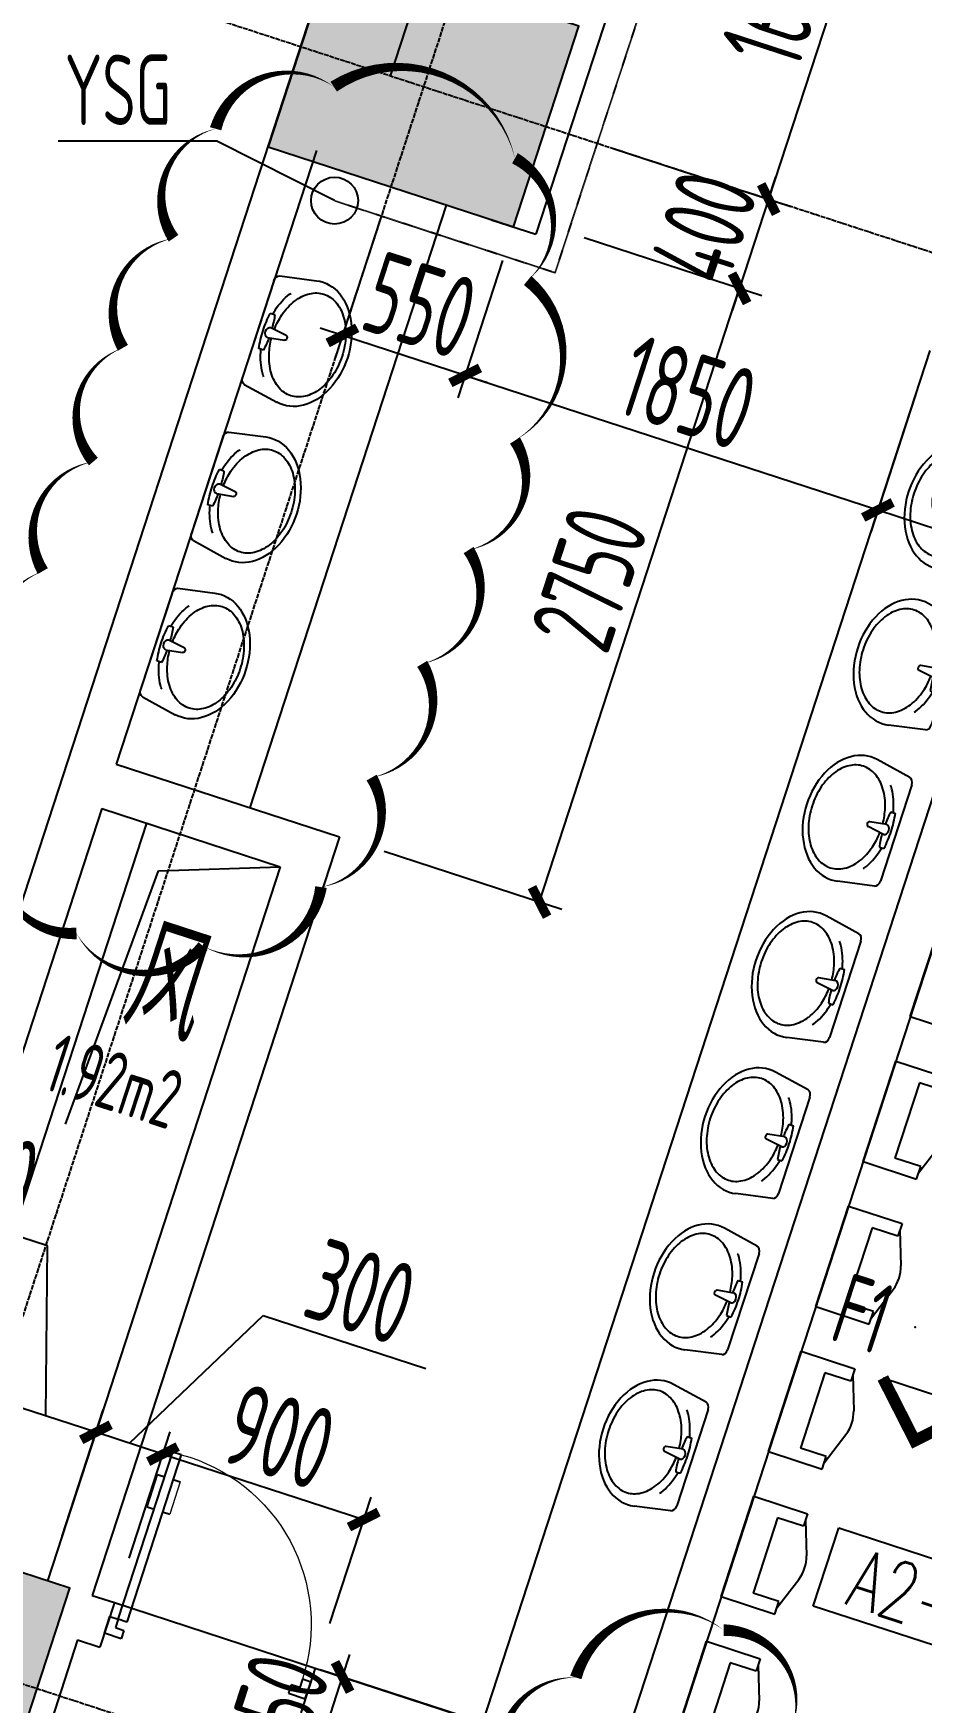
# Model space of a CAD drawing. Header units: millimetres. Extents: x 11639278 to 23698211, y -13072636 to -5537337.
# Drawn here: x 11838243 to 11842028, y -6343850 to -6336737 of the extents above; entities that cross this region are included whole.
import ezdxf
from ezdxf.enums import TextEntityAlignment as Align

# ---------------------------------------------------------------- set-up
doc = ezdxf.new("R2010")
doc.units = ezdxf.units.MM
doc.header["$LTSCALE"] = 10
for name, pattern in [('A2-RG-AXIS$0$CENTER', [2, 1.25, -0.25, 0.25, -0.25]), ('A2-RG-AXIS$0$DOTE', [2.42, 2, -0.2, 0.02, -0.2]), ('A2-RI-F1$0$DASHED', [0.75, 0.5, -0.25]), ('A2-RI-F1$0$HIDDEN', [0.375, 0.25, -0.125])]:
    doc.linetypes.add(name, pattern=pattern)
for name, color, linetype in [('A2-RB-F1$0$A-DIMS-100', 1, 'Continuous'), ('A2-RD-F1（少）$0$A-1-1-X-toilel$0$A-FIXT', 55, 'Continuous'), ('A2-RG-AXIS$0$A-GRID', 1, 'A2-RG-AXIS$0$CENTER'), ('A2-RI-F1$0$$1$A-SYMB-NUMB-T', 4, 'Continuous'), ('A2-RI-F1$0$$3$A-SYMB', 4, 'Continuous'), ('A2-RI-F1$0$A-DOOR', 32, 'Continuous'), ('A2-RI-F1$0$A-HOLE', 2, 'Continuous'), ('A2-RI-F1$0$A-ROOF-DRAN', 175, 'Continuous'), ('A2-RI-F1$0$A-STRS', 50, 'Continuous'), ('A2-RI-F1$0$A-SYMB', 4, 'Continuous'), ('A2-RI-F1$0$A-SYMB-AREA', 4, 'Continuous'), ('A2-RI-F1$0$A-SYMB-NAME', 4, 'Continuous'), ('A2-RI-F1$0$A-SYMB-VOID', 35, 'Continuous'), ('A2-RI-F1$0$A-WALL', 7, 'Continuous'), ('A2-RS-F1$0$A-HATH-GRAY', 8, 'Continuous'), ('A2-RS-F1$0$A-WALL-CONC', 6, 'Continuous')]:
    doc.layers.add(name, color=color, linetype=linetype)
doc.styles.add('A2-RB-F1$0$XD2008', font='hzs.shx', dxfattribs={"width": 0.7, "bigfont": 'hztxt.shx'})
doc.styles.add('A2-RI-F1$0$$1$ECADI-TXT', font='simplex.shx', dxfattribs={"bigfont": 'hztxt.shx'})
doc.styles.add('A2-RI-F1$0$ECADI', font='hzs.shx', dxfattribs={"width": 0.7, "bigfont": 'hztxt.shx'})
doc.styles.add('A2-RI-F1$0$XD2008', font='hzs.shx', dxfattribs={"width": 0.7, "bigfont": 'hztxt.shx'})
doc.dimstyles.new('A2-RB-F1$0$XD100$0', dxfattribs={"dimscale": 100, "dimtxt": 3.5, "dimasz": 1, "dimexe": 1, "dimexo": 2, "dimgap": 0.5, "dimtad": 1, "dimdec": 0, "dimdsep": 46, "dimtxsty": 'A2-RB-F1$0$XD2008', "dimblk1": 'A2-RB-F1$0$_ArchTick', "dimblk2": 'A2-RB-F1$0$_ArchTick', "dimsah": 1, "dimcen": 2.5, "dimclrt": 4, "dimaunit": 1, "dimadec": 0, "dimazin": 0, "dimtfac": 1, "dimtdec": 0, "dimtix": 1, "dimtmove": 1, "dimatfit": 3, "dimfxl": 0, "dimtolj": 1, "dimtzin": 0, "dimarcsym": 0})

# ---------------------------------------------------------------- blocks, each defined once
blk = doc.blocks.new('A2-RS-F1')
at = {"layer": 'A2-RS-F1$0$A-HATH-GRAY', "ltscale": 3}
h = blk.add_hatch(color=256, dxfattribs=at)
h.paths.add_polyline_path([(11844906.6, -6323395.9), (11843860.7, -6323055), (11843581.8, -6323910.6), (11844627.7, -6324251.5)], flags=17)
h.paths.add_polyline_path([(11860882.6, -6343275.4), (11862023.5, -6343647.3), (11861713.6, -6344598), (11860572.7, -6344226.1)])
h.paths.add_polyline_path([(11865221.2, -6329964.4), (11866362.1, -6330336.3), (11866052.2, -6331287.1), (11864911.3, -6330915.2)])
h.paths.add_polyline_path([(11863051.9, -6336620), (11864192.8, -6336991.9), (11863882.9, -6337942.6), (11862742, -6337570.7)])
edge = h.paths.add_edge_path()
edge.add_arc((11859128.8, -6350592.2), 550, 0, 360)
edge = h.paths.add_edge_path()
edge.add_arc((11856959.4, -6357247.7), 450, 0, 360)
edge = h.paths.add_edge_path()
edge.add_arc((11853166.7, -6357589.2), 450, 0, 360)
edge = h.paths.add_edge_path()
edge.add_arc((11867805.9, -6323970.6), 450, 0, 360)
h.paths.add_polyline_path([(11846030, -6316399.5), (11847075.8, -6316740.4), (11846796.9, -6317596.1), (11845751.1, -6317255.2)])
h.paths.add_polyline_path([(11843860.7, -6323054.9), (11844906.6, -6323395.8), (11844627.7, -6324251.5), (11843581.8, -6323910.6)])
h.paths.add_polyline_path([(11855493.2, -6327056.8), (11855968.6, -6327211.7), (11855813.7, -6327687.1), (11855338.3, -6327532.2)])
h.paths.add_polyline_path([(11855338.2, -6327532.2), (11855813.6, -6327687.2), (11855968.6, -6327211.8), (11855493.2, -6327056.8)])
h.paths.add_polyline_path([(11848985.4, -6347023), (11849460.8, -6347177.9), (11849305.8, -6347653.3), (11848830.5, -6347498.4)])
h.paths.add_polyline_path([(11848830.4, -6347498.4), (11849305.8, -6347653.4), (11849460.7, -6347178), (11848985.4, -6347023)])
h.paths.add_polyline_path([(11841691.5, -6329710.3), (11842737.3, -6330051.2), (11842458.4, -6330906.9), (11841412.5, -6330566)])
edge = h.paths.add_edge_path()
edge.add_arc((11835567, -6350274.8), 550, 0, 360)
h.paths.add_polyline_path([(11837074, -6343876.8), (11838119.8, -6344217.7), (11838398.7, -6343362), (11837352.9, -6343021.1)])
h.paths.add_polyline_path([(11839243.3, -6337221.4), (11840289.1, -6337562.3), (11840568, -6336706.6), (11839522.2, -6336365.7)])
h.paths.add_polyline_path([(11843581.8, -6323910.7), (11844627.7, -6324251.6), (11844906.6, -6323395.9), (11843860.7, -6323055)])
edge = h.paths.add_edge_path()
edge.add_arc((11839855.8, -6353250.4), 450, 0, 360)
edge = h.paths.add_edge_path()
edge.add_arc((11857822.8, -6320716.7), 450, 0, 360)
edge = h.paths.add_edge_path()
edge.add_arc((11856666.2, -6324264.9), 500, 0, 360)
h.paths.add_polyline_path([(11855338.3, -6327532.3), (11855813.7, -6327687.2), (11855968.6, -6327211.8), (11855493.2, -6327056.9)])
h.paths.add_polyline_path([(11848830.3, -6347498.4), (11849305.7, -6347653.3), (11849460.6, -6347177.9), (11848985.2, -6347023)])
edge = h.paths.add_edge_path()
edge.add_arc((11848133.1, -6350444.1), 500, 0, 360)
edge = h.paths.add_edge_path()
edge.add_arc((11846511.2, -6355419.9), 450, 0, 360)
edge = h.paths.add_edge_path()
edge.add_arc((11865992.2, -6360191.7), 450, 0, 360)
edge = h.paths.add_edge_path()
edge.add_arc((11868161.4, -6353536.3), 450, 0, 360)
edge = h.paths.add_edge_path()
edge.add_arc((11870330.7, -6346880.9), 450, 0, 360)
edge = h.paths.add_edge_path()
edge.add_arc((11872500, -6340225.5), 450, 0, 360)
edge = h.paths.add_edge_path()
edge.add_arc((11874669.3, -6333570.1), 450, 0, 360)
edge = h.paths.add_edge_path()
edge.add_arc((11876838.5, -6326914.7), 450, 0, 360)
at = {"layer": 'A2-RS-F1$0$A-WALL-CONC'}
for points in [[(11839243.3, -6337221.4), (11840289.1, -6337562.3), (11840568, -6336706.6), (11839522.2, -6336365.7)], [(11837074, -6343876.8), (11838119.8, -6344217.7), (11838398.7, -6343362), (11837352.9, -6343021.1)]]:
    blk.add_lwpolyline(points, close=True, dxfattribs=at)
blk = doc.blocks.new('A2-RI-F1$0$ECADI-TAG-HGHT（国标）')
at = {"color": 1}
blk.add_line((-2.121, 2.121), (11.768, 2.121), dxfattribs=at)
at = {"color": 1, "const_width": 0.5}
blk.add_lwpolyline([(-2.121, 2.121), (0, 0), (2.121, 2.121)], dxfattribs=at)
at = {"color": 1}
blk.add_point((-1.481, 4.6), dxfattribs=at)
at = {"style": 'A2-RI-F1$0$XD2008', "width": 0.7}
blk.add_attdef('FL', text='', height=3, dxfattribs=at).set_placement((-2.689, 2.967), align=Align.RIGHT)
for tag, p in [('F.F.L.', (2.284, 2.967)), ('T.O.S.', (2.284, -1.104))]:
    blk.add_attdef(tag, p, '', height=3, dxfattribs=at)
blk = doc.blocks.new('A2-RI-F1$0$5erhfh')
at = {"layer": 'A2-RI-F1$0$A-SYMB-AREA', "style": 'A2-RI-F1$0$ECADI', "width": 0.7}
blk.add_attdef('340M2', text='', height=2.5, dxfattribs=at).set_placement((0, 1.25), align=Align.MIDDLE_LEFT)
at = {"layer": 'A2-RI-F1$0$A-SYMB-NAME', "style": 'A2-RI-F1$0$ECADI', "width": 0.7}
blk.add_attdef('CHINESENAME', (-12.292, 3.087), '', height=4.5, dxfattribs=at)
blk = doc.blocks.new('A2-RI-F1$0$door-1000')
for p, q in [((0.6493, 0.6471), (0.7083, 0.7059)), ((0.6787, 0.6175), (0.6493, 0.6471)), ((0.7082, 0.647), (0.6787, 0.6175)), ((0.7376, 0.6174), (0.7082, 0.647)), ((0.7083, 0.7059), (0.7083, 0.7059)), ((0.7083, 0.7059), (0.7672, 0.6469)), ((0.7672, 0.6469), (0.7376, 0.6174)), ((0.059, 0.0588), (0, 0)), ((0, 0), (0.0588, -0.059)), ((0, 0), (0, 0)), ((0.0589, -0.0001), (0.0884, 0.0293)), ((0.0884, 0.0293), (0.059, 0.0588)), ((0.0588, -0.059), (0.0883, -0.0296)), ((0.0883, -0.0296), (0.0589, -0.0001)), ((0.1179, -0.0002), (0.0883, -0.0296)), ((0.0883, -0.0296), (0.6766, -0.6199)), ((0.7061, -0.5905), (0.1179, -0.0002)), ((0.5051, -0.3888), (0.5301, -0.3639)), ((0.4506, -0.4431), (0.4756, -0.4182)), ((0.5638, -0.5566), (0.5888, -0.5318)), ((0.6183, -0.5024), (0.6432, -0.4775)), ((0.6766, -0.6199), (0.7061, -0.5905))]:
    blk.add_line(p, q)
at = {"lineweight": 13}
for p, q in [((0.6432, -0.4775), (0.5301, -0.3639)), ((0.5638, -0.5566), (0.4506, -0.4431))]:
    blk.add_line(p, q, dxfattribs=at)
blk.add_arc((0.1481, 0.0285), 0.8333, 312.03498, 44.97267, dxfattribs=at)
blk = doc.blocks.new('A2-RI-F1$0$645YRTH')
at = {"layer": 'A2-RI-F1$0$$1$A-SYMB-NUMB-T', "color": 1}
for p, q in [((0, -350), (0, 0)), ((0, 0), (1750, 0)), ((1750, 0), (1750, -350)), ((1750, -350), (0, -350))]:
    blk.add_line(p, q, dxfattribs=at)
at = {"layer": 'A2-RI-F1$0$$1$A-SYMB-NUMB-T', "style": 'A2-RI-F1$0$$1$ECADI-TXT', "width": 0.7}
blk.add_attdef('CODE', text='', height=250, dxfattribs=at).set_placement((750, -175), align=Align.MIDDLE_CENTER)
blk = doc.blocks.new('A2-RI-F1$0$45yrthfgh')
at = {"layer": 'A2-RI-F1$0$A-ROOF-DRAN', "linetype": 'A2-RI-F1$0$DASHED', "ltscale": 0.3}
blk.add_lwpolyline([(4424.3, 14250.9), (5364.9, 13944.3), (6098.7, 16195.6), (5642.9, 16344.2)], dxfattribs=at)
at = {"layer": 'A2-RI-F1$0$A-ROOF-DRAN'}
blk.add_lwpolyline([(4424.3, 14250.9), (3923.3, 14504.4), (3247.2, 14504.4)], dxfattribs=at)
blk.add_circle((4424.3, 14250.9), 100, dxfattribs=at)
ref = blk.add_blockref('A2-RI-F1$0$5erhfh', (2595, 14264.5), dxfattribs=dict(at, xscale=-100, yscale=100, zscale=100))
ref.add_attrib('CHINESENAME', 'YSG', (3274.2, 14573.2), dxfattribs={"layer": 'A2-RI-F1$0$A-SYMB-NAME', "height": 300, "style": 'A2-RI-F1$0$ECADI', "width": 0.7})
blk = doc.blocks.new('A2-RI-F1')
at = {"layer": 'A2-RI-F1$0$A-HOLE'}
for p, q in [((11840212.5, -6335539), (11839763.2, -6336917.6)), ((11838724.9, -6340102.8), (11837733.3, -6343145.1))]:
    blk.add_line(p, q, dxfattribs=at)
at = {"layer": 'A2-RI-F1$0$A-STRS'}
blk.add_line((11838588.9, -6343424), (11839444.6, -6343702.9), dxfattribs=at)
at = {"layer": 'A2-RI-F1$0$A-SYMB-VOID', "linetype": 'A2-RI-F1$0$HIDDEN', "ltscale": 500}
blk.add_lwpolyline([(11837733.3, -6343145.1), (11838777.1, -6340305.1), (11839295.3, -6340288.7)], dxfattribs=at)
at = {"layer": 'A2-RI-F1$0$A-WALL'}
for p, q in [((11834765, -6350960), (11841784.3, -6329425.1)), ((11841035, -6335596.7), (11840384.2, -6337593.3)), ((11839449, -6337235.7), (11838596.7, -6339850.7)), ((11840194, -6337531.3), (11840384.2, -6337593.3)), ((11842618.5, -6338321.6), (11840728.1, -6344121.3)), ((11842808.6, -6338383.6), (11840190.1, -6346417.4)), ((11838596.7, -6339850.7), (11839547.4, -6340160.5)), ((11838534.7, -6340040.8), (11837543.1, -6343083.1)), ((11838534.7, -6340040.8), (11839295.3, -6340288.7)), ((11839547.4, -6340160.5), (11838493.8, -6343393)), ((11839295.3, -6340288.7), (11838303.7, -6343331)), ((11838493.8, -6343393), (11838588.9, -6343424)), ((11838588.9, -6343424), (11838526.9, -6343614.2)), ((11838431.8, -6343583.2), (11836495, -6349525.5)), ((11838431.8, -6343583.2), (11838526.9, -6343614.2)), ((11839444.6, -6343702.9), (11839382.6, -6343893.1)), ((11839444.6, -6343702.9), (11840728.1, -6344121.3))]:
    blk.add_line(p, q, dxfattribs=at)
at = {"layer": 'Defpoints'}
for points in [[(11839522.9, -6336964.2, 0, 50, 0.520567), (11839019.9, -6337143.7, 0, 50, 0.520567), (11839019.9, -6337143.7, 0, 50, 0.520567), (11838840.3, -6337610.4, 0, 50, 0.520567), (11838840.3, -6337610.4, 0, 50, 0.520567), (11838624.7, -6338077.2, 0, 50, 0.520567), (11838624.7, -6338077.2, 0, 50, 0.520567), (11838498.9, -6338561.9, 0, 50, 0.520567), (11838498.9, -6338561.9, 0, 50, 0.520567), (11838283.4, -6339028.7, 0, 50, 0.520567), (11838283.4, -6339028.7, 0, 50, 0.520567), (11838139.7, -6339603.1, 0, 50, 0.520567)], [(11838103.7, -6340159.7, 0, 50, 0.520567), (11838427.1, -6340572.6, 0, 50, 0.520567), (11838427.1, -6340572.6, 0, 50, 0.520567), (11838966, -6340626.4, 0, 50, 0.520567), (11838966, -6340626.4, 0, 50, 0.520567), (11839469, -6340375.1, 0, 50, 0.520567), (11839469, -6340375.1, 0, 50, 0.520567), (11839684.6, -6339908.3, 0, 50, 0.520567), (11839684.6, -6339908.3, 0, 50, 0.520567), (11839900.1, -6339423.6, 0, 50, 0.520567), (11839900.1, -6339423.6, 0, 50, 0.520567), (11840097.7, -6338938.9, 0, 50, 0.520567), (11840097.7, -6338938.9, 0, 50, 0.520567), (11840295.3, -6338472.1, 0, 50, 0.520567), (11840295.3, -6338472.1, 0, 50, 0.520567), (11840349.2, -6337790, 0, 50, 0.520567), (11840349.2, -6337790, 0, 50, 0.520567), (11840295.3, -6337269.3, 0, 50, 0.520567), (11840295.3, -6337269.3, 0, 50, 0.520567), (11839522.9, -6336964.2, 0, 0, 0)], [(11841185.1, -6343541.2, 0, 50, 0.520567), (11840554.5, -6343742.9, 0, 50, 0.520567), (11840554.5, -6343742.9, 0, 50, 0.520567), (11840251.7, -6344158.9, 0, 50, 0.520567)], [(11841475.2, -6343957.2, 0, 50, 0.520567), (11841185.1, -6343541.2, 0, 0, 0)]]:
    blk.add_lwpolyline(points, format="xyseb", dxfattribs=at)
blk.add_blockref('A2-RS-F1', (0, 0))
ref = blk.add_blockref('A2-RI-F1$0$5erhfh', (11839354.5, -6341519.3), dxfattribs=dict(xscale=100.0000000002661, yscale=100.0000000002661, zscale=100.0000000002661, rotation=341.9467459264774))
ref.add_attrib('340M2', '1.92m2', (11838275.8, -6341232.2), dxfattribs={"layer": 'A2-RI-F1$0$A-SYMB-AREA', "height": 250, "rotation": 341.94675, "style": 'A2-RI-F1$0$ECADI', "width": 0.7})
ref.add_attrib('CHINESENAME', '风', (11838606.2, -6340950.6), dxfattribs={"layer": 'A2-RI-F1$0$A-SYMB-NAME', "height": 450, "rotation": 341.94675, "style": 'A2-RI-F1$0$ECADI', "width": 0.7})
at = {"layer": 'A2-RI-F1$0$$3$A-SYMB'}
ref = blk.add_blockref('A2-RI-F1$0$645YRTH', (11841674.6, -6343105.8), dxfattribs=dict(at, rotation=341.947042487773))
ref.add_attrib('CODE', 'A2-W-1F-9', dxfattribs={"layer": 'A2-RI-F1$0$$1$A-SYMB-NUMB-T', "height": 250, "rotation": 341.94704, "style": 'A2-RI-F1$0$$1$ECADI-TXT', "width": 0.7}).set_placement((11842440.6, -6343539.5), align=Align.MIDDLE_CENTER)
at = {"layer": 'A2-RI-F1$0$A-DOOR', "xscale": -899.9999999995956, "yscale": 900.0000000018646, "zscale": 900.0000000000008, "rotation": 206.8480475662547}
blk.add_blockref('A2-RI-F1$0$door-1000', (11838546.3, -6343554.7), dxfattribs=at)
at = {"layer": 'A2-RI-F1$0$A-SYMB', "xscale": 99.999999999679, "yscale": 99.999999999679, "zscale": 99.999999999679, "rotation": 341.9467459266484}
blk.add_blockref('A2-RI-F1$0$ECADI-TAG-HGHT（国标）', (11841998.8, -6342734.2), dxfattribs=at).add_auto_attribs({'F.F.L.': '-0.020', 'T.O.S.': '-0.100', 'FL': 'F1'})
at = {"layer": 'A2-RI-F1$0$A-WALL'}
blk.add_blockref('A2-RI-F1$0$45yrthfgh', (11835102.2, -6351700.9), dxfattribs=at)
blk = doc.blocks.new('A2-RG-AXIS')
at = {"layer": 'A2-RG-AXIS$0$A-GRID', "linetype": 'A2-RG-AXIS$0$DOTE'}
for p, q in [((11847953.1, -6312274.5), (11834792.3, -6352651.7)), ((11836628.7, -6335895.9), (11874589.4, -6348268.9)), ((11834459.4, -6342551.3), (11872420.1, -6354924.3))]:
    blk.add_line(p, q, dxfattribs=at)
blk = doc.blocks.new('A2-RB-F1$0$_ArchTick')
at = {"color": 0, "linetype": 'ByBlock', "const_width": 0.4}
blk.add_lwpolyline([(-0.5, -0.5), (0.5, 0.5)], dxfattribs=at)
blk = doc.blocks.new('*D1447')
at = {"layer": 'A2-RB-F1$0$A-DIMS-100', "color": 0, "lineweight": -2, "transparency": 16777216}
for p, q in [((11840242.7, -6337704.8), (11840052, -6338289.7)), ((11840083, -6338194.6), (11841841.9, -6338768)), ((11842001.6, -6338278.1), (11841810.9, -6338863))]:
    blk.add_line(p, q, dxfattribs=at)
at = {"layer": 'Defpoints', "color": 0, "transparency": 16777216}
for p in [(11840304.7, -6337514.6), (11842063.6, -6338087.9), (11841841.9, -6338768)]:
    blk.add_point(p, dxfattribs=at)
at = {"layer": 'A2-RB-F1$0$A-DIMS-100', "color": 0, "lineweight": -2, "transparency": 16777216, "xscale": 100, "yscale": 100, "zscale": 100}
for p, rotation in [((11840083, -6338194.6), 161.946985652561), ((11841841.9, -6338768), 341.946985652561)]:
    blk.add_blockref('A2-RB-F1$0$_ArchTick', p, dxfattribs=dict(at, rotation=rotation))
at = {"layer": 'A2-RB-F1$0$A-DIMS-100', "color": 4, "transparency": 16777216, "insert": (11841032.2, -6338267.4), "char_height": 350, "attachment_point": 5, "rotation": 341.94699, "style": 'A2-RB-F1$0$XD2008'}
blk.add_mtext('\\A1;1850', dxfattribs=at)
blk = doc.blocks.new('*D1448')
at = {"layer": 'A2-RB-F1$0$A-DIMS-100', "color": 0, "lineweight": -2, "transparency": 16777216}
for p, q in [((11842001.6, -6338278.1), (11841810.9, -6338863)), ((11842762.2, -6338526), (11842571.5, -6339110.9)), ((11841841.9, -6338768), (11842602.5, -6339015.9))]:
    blk.add_line(p, q, dxfattribs=at)
at = {"layer": 'Defpoints', "color": 0, "transparency": 16777216}
for p in [(11842063.6, -6338087.9), (11842824.2, -6338335.8), (11842602.5, -6339015.9)]:
    blk.add_point(p, dxfattribs=at)
at = {"layer": 'A2-RB-F1$0$A-DIMS-100', "color": 0, "lineweight": -2, "transparency": 16777216, "xscale": 100, "yscale": 100, "zscale": 100}
for p, rotation in [((11841841.9, -6338768), 161.9470404934167), ((11842602.5, -6339015.9), 341.9470404934167)]:
    blk.add_blockref('A2-RB-F1$0$_ArchTick', p, dxfattribs=dict(at, rotation=rotation))
at = {"layer": 'A2-RB-F1$0$A-DIMS-100', "color": 4, "transparency": 16777216, "insert": (11842292, -6338678), "char_height": 350, "attachment_point": 5, "rotation": 341.94704, "style": 'A2-RB-F1$0$XD2008'}
blk.add_mtext('\\A1;800', dxfattribs=at)
blk = doc.blocks.new('*D1451')
at = {"layer": 'A2-RB-F1$0$A-DIMS-100', "color": 0, "lineweight": -2, "transparency": 16777216}
for p, q in [((11839719.7, -6337534.3), (11839529.1, -6338119.3)), ((11840242.7, -6337704.8), (11840052, -6338289.7)), ((11839560, -6338024.2), (11839465, -6337993.2)), ((11840083, -6338194.6), (11839560, -6338024.2)), ((11840083, -6338194.6), (11840178.1, -6338225.6))]:
    blk.add_line(p, q, dxfattribs=at)
at = {"layer": 'Defpoints', "color": 0, "transparency": 16777216}
for p in [(11839781.7, -6337344.2), (11840304.7, -6337514.6), (11839560, -6338024.2)]:
    blk.add_point(p, dxfattribs=at)
at = {"layer": 'A2-RB-F1$0$A-DIMS-100', "color": 0, "lineweight": -2, "transparency": 16777216, "xscale": 100, "yscale": 100, "zscale": 100}
for p, rotation in [((11839560, -6338024.2), 341.9467429356438), ((11840083, -6338194.6), 161.9467429356438)]:
    blk.add_blockref('A2-RB-F1$0$_ArchTick', p, dxfattribs=dict(at, rotation=rotation))
at = {"layer": 'A2-RB-F1$0$A-DIMS-100', "color": 4, "transparency": 16777216, "insert": (11839891.3, -6337895.5), "char_height": 350, "attachment_point": 5, "rotation": 341.94674, "style": 'A2-RB-F1$0$XD2008'}
blk.add_mtext('\\A1;550', dxfattribs=at)
blk = doc.blocks.new('*D1452')
at = {"layer": 'A2-RB-F1$0$A-DIMS-100', "color": 0, "lineweight": -2, "transparency": 16777216}
for p, q in [((11838650.9, -6343233.9), (11838826.2, -6342696.1)), ((11838795.2, -6342791.2), (11839650.9, -6343070.1)), ((11839506.6, -6343512.8), (11839681.9, -6342975))]:
    blk.add_line(p, q, dxfattribs=at)
at = {"layer": 'Defpoints', "color": 0, "transparency": 16777216}
for p in [(11839650.9, -6343070.1), (11838588.9, -6343424), (11839444.6, -6343702.9)]:
    blk.add_point(p, dxfattribs=at)
at = {"layer": 'A2-RB-F1$0$A-DIMS-100', "color": 0, "lineweight": -2, "transparency": 16777216, "xscale": 100, "yscale": 100, "zscale": 100}
for p, rotation in [((11838795.2, -6342791.2), 161.9470404933557), ((11839650.9, -6343070.1), 341.9470404933556)]:
    blk.add_blockref('A2-RB-F1$0$_ArchTick', p, dxfattribs=dict(at, rotation=rotation))
at = {"layer": 'A2-RB-F1$0$A-DIMS-100', "color": 4, "transparency": 16777216, "insert": (11839292.7, -6342716.7), "char_height": 350, "attachment_point": 5, "rotation": 341.94704, "style": 'A2-RB-F1$0$XD2008'}
blk.add_mtext('\\A1;900', dxfattribs=at)
blk = doc.blocks.new('*D1453')
at = {"layer": 'A2-RB-F1$0$A-DIMS-100', "color": 0, "lineweight": -2, "transparency": 16777216}
for p, q in [((11838652.6, -6342744.7), (11839222, -6342200.4)), ((11839222, -6342200.4), (11839916, -6342426.6)), ((11838365.6, -6343140.9), (11838540.9, -6342603.1)), ((11838795.2, -6342791.2), (11838509.9, -6342698.2)), ((11838650.9, -6343233.9), (11838826.2, -6342696.1))]:
    blk.add_line(p, q, dxfattribs=at)
at = {"layer": 'Defpoints', "color": 0, "transparency": 16777216}
for p in [(11838509.9, -6342698.2), (11838303.7, -6343331), (11838588.9, -6343424)]:
    blk.add_point(p, dxfattribs=at)
at = {"layer": 'A2-RB-F1$0$A-DIMS-100', "color": 0, "lineweight": -2, "transparency": 16777216, "xscale": 100, "yscale": 100, "zscale": 100}
for p, rotation in [((11838509.9, -6342698.2), 161.9470404934789), ((11838795.2, -6342791.2), 341.9470404934789)]:
    blk.add_blockref('A2-RB-F1$0$_ArchTick', p, dxfattribs=dict(at, rotation=rotation))
at = {"layer": 'A2-RB-F1$0$A-DIMS-100', "color": 4, "transparency": 16777216, "insert": (11839638.7, -6342099.6), "char_height": 350, "attachment_point": 5, "rotation": 341.94704, "style": 'A2-RB-F1$0$XD2008'}
blk.add_mtext('\\A1;300', dxfattribs=at)
blk = doc.blocks.new('*D1454')
at = {"layer": 'A2-RB-F1$0$A-DIMS-100', "color": 0, "lineweight": -2, "transparency": 16777216}
for p, q in [((11838303.9, -6341903.7), (11837609.9, -6341677.5)), ((11838296, -6342628.5), (11838303.9, -6341903.7)), ((11837937.8, -6343001.4), (11838113.1, -6342463.6)), ((11838509.9, -6342698.2), (11838082.1, -6342558.7)), ((11838365.6, -6343140.9), (11838540.9, -6342603.1))]:
    blk.add_line(p, q, dxfattribs=at)
at = {"layer": 'Defpoints', "color": 0, "transparency": 16777216}
for p in [(11838082.1, -6342558.7), (11837875.8, -6343191.6), (11838303.7, -6343331)]:
    blk.add_point(p, dxfattribs=at)
at = {"layer": 'A2-RB-F1$0$A-DIMS-100', "color": 0, "lineweight": -2, "transparency": 16777216, "xscale": 100, "yscale": 100, "zscale": 100}
for p, rotation in [((11838082.1, -6342558.7), 161.9467506266805), ((11838509.9, -6342698.2), 341.9467506266806)]:
    blk.add_blockref('A2-RB-F1$0$_ArchTick', p, dxfattribs=dict(at, rotation=rotation))
at = {"layer": 'A2-RB-F1$0$A-DIMS-100', "color": 4, "transparency": 16777216, "insert": (11838026.6, -6341576.7), "char_height": 350, "attachment_point": 5, "rotation": 341.94675, "style": 'A2-RB-F1$0$XD2008'}
blk.add_mtext('\\A1;450', dxfattribs=at)
blk = doc.blocks.new('*D1456')
at = {"layer": 'A2-RB-F1$0$A-DIMS-100', "color": 0, "lineweight": -2, "transparency": 16777216}
for p, q in [((11841225.1, -6335658.7), (11841982.6, -6335905.6)), ((11841887.5, -6335874.6), (11841376.2, -6337443.3)), ((11840713.8, -6337227.4), (11841471.3, -6337474.3))]:
    blk.add_line(p, q, dxfattribs=at)
at = {"layer": 'Defpoints', "color": 0, "transparency": 16777216}
for p in [(11841035, -6335596.7), (11840523.7, -6337165.4), (11841376.2, -6337443.3)]:
    blk.add_point(p, dxfattribs=at)
at = {"layer": 'A2-RB-F1$0$A-DIMS-100', "color": 0, "lineweight": -2, "transparency": 16777216, "xscale": 100, "yscale": 100, "zscale": 100}
for p, rotation in [((11841887.5, -6335874.6), 71.9470404932587), ((11841376.2, -6337443.3), 251.9470404932587)]:
    blk.add_blockref('A2-RB-F1$0$_ArchTick', p, dxfattribs=dict(at, rotation=rotation))
at = {"layer": 'A2-RB-F1$0$A-DIMS-100', "color": 4, "transparency": 16777216, "insert": (11841418, -6336589.2), "char_height": 350, "attachment_point": 5, "rotation": 71.94704, "style": 'A2-RB-F1$0$XD2008'}
blk.add_mtext('\\A1;1650', dxfattribs=at)
blk = doc.blocks.new('*D1457')
at = {"layer": 'A2-RB-F1$0$A-DIMS-100', "color": 0, "lineweight": -2, "transparency": 16777216}
for p, q in [((11840713.8, -6337227.4), (11841471.3, -6337474.3)), ((11841376.2, -6337443.3), (11841407.2, -6337348.2)), ((11841376.2, -6337443.3), (11841252.3, -6337823.5)), ((11840589.9, -6337607.6), (11841347.4, -6337854.5)), ((11841252.3, -6337823.5), (11841221.3, -6337918.6))]:
    blk.add_line(p, q, dxfattribs=at)
at = {"layer": 'Defpoints', "color": 0, "transparency": 16777216}
for p in [(11840523.7, -6337165.4), (11840399.7, -6337545.6), (11841252.3, -6337823.5)]:
    blk.add_point(p, dxfattribs=at)
at = {"layer": 'A2-RB-F1$0$A-DIMS-100', "color": 0, "lineweight": -2, "transparency": 16777216, "xscale": 100, "yscale": 100, "zscale": 100}
for p, rotation in [((11841376.2, -6337443.3), 251.9470404934524), ((11841252.3, -6337823.5), 71.94704049345242)]:
    blk.add_blockref('A2-RB-F1$0$_ArchTick', p, dxfattribs=dict(at, rotation=rotation))
at = {"layer": 'A2-RB-F1$0$A-DIMS-100', "color": 4, "transparency": 16777216, "insert": (11841100.3, -6337563.7), "char_height": 350, "attachment_point": 5, "rotation": 71.94704, "style": 'A2-RB-F1$0$XD2008'}
blk.add_mtext('\\A1;400', dxfattribs=at)
blk = doc.blocks.new('*D1507')
at = {"layer": 'A2-RB-F1$0$A-DIMS-100', "color": 0, "lineweight": -2, "transparency": 16777216}
for p, q in [((11839560.8, -6343740.8), (11839591.8, -6343645.7)), ((11839421.4, -6344168.6), (11839560.8, -6343740.8)), ((11840062.6, -6343904.4), (11839465.8, -6343709.8)), ((11839923.1, -6344332.1), (11839326.3, -6344137.6)), ((11839421.4, -6344168.6), (11839390.4, -6344263.7))]:
    blk.add_line(p, q, dxfattribs=at)
at = {"layer": 'Defpoints', "color": 0, "transparency": 16777216}
for p in [(11839560.8, -6343740.8), (11840252.7, -6343966.3), (11840113.3, -6344394.1)]:
    blk.add_point(p, dxfattribs=at)
at = {"layer": 'A2-RB-F1$0$A-DIMS-100', "color": 0, "lineweight": -2, "transparency": 16777216, "xscale": 100, "yscale": 100, "zscale": 100}
for p, rotation in [((11839560.8, -6343740.8), 251.9470404933688), ((11839421.4, -6344168.6), 71.94704049336885)]:
    blk.add_blockref('A2-RB-F1$0$_ArchTick', p, dxfattribs=dict(at, rotation=rotation))
at = {"layer": 'A2-RB-F1$0$A-DIMS-100', "color": 4, "transparency": 16777216, "insert": (11839277.2, -6343885), "char_height": 350, "attachment_point": 5, "rotation": 71.94704, "style": 'A2-RB-F1$0$XD2008'}
blk.add_mtext('\\A1;450', dxfattribs=at)
blk = doc.blocks.new('*D1092')
at = {"layer": 'A2-RB-F1$0$A-DIMS-100', "color": 0, "lineweight": -2, "transparency": 16777216}
for p, q in [((11840589.9, -6337607.6), (11841347.4, -6337854.5)), ((11840400, -6340438.3), (11841252.3, -6337823.5)), ((11839737.6, -6340222.4), (11840495.1, -6340469.3))]:
    blk.add_line(p, q, dxfattribs=at)
at = {"layer": 'Defpoints', "color": 0, "transparency": 16777216}
for p in [(11840399.7, -6337545.6), (11841252.3, -6337823.5), (11839547.5, -6340160.4)]:
    blk.add_point(p, dxfattribs=at)
at = {"layer": 'A2-RB-F1$0$A-DIMS-100', "color": 0, "lineweight": -2, "transparency": 16777216, "xscale": 100, "yscale": 100, "zscale": 100}
for p, rotation in [((11841252.3, -6337823.5), 71.94703850941839), ((11840400, -6340438.3), 251.9470385094184)]:
    blk.add_blockref('A2-RB-F1$0$_ArchTick', p, dxfattribs=dict(at, rotation=rotation))
at = {"layer": 'A2-RB-F1$0$A-DIMS-100', "color": 4, "transparency": 16777216, "insert": (11840612.3, -6339061.2), "char_height": 350, "attachment_point": 5, "rotation": 71.94704, "style": 'A2-RB-F1$0$XD2008'}
blk.add_mtext('\\A1;2750', dxfattribs=at)
blk = doc.blocks.new('A2-RD-F1（少）$0$A-1-1-X-toilel$0$A-1-10-01~10(B1~wd)$0$A$C39426295')
at = {"layer": 'A2-RD-F1（少）$0$A-1-1-X-toilel$0$A-FIXT'}
for p, q in [((29.2, 382.7, 4500), (0, 227, 4500)), ((488.5, 400, 4500), (56.5, 400, 4500)), ((193.7, 350.8, 4500), (193.7, 371.4, 4500)), ((351.2, 350.8, 4500), (351.2, 371.4, 4500)), ((515.7, 382.7, 4500), (544.9, 227, 4500)), ((250.5, 351.1, 4500), (261.5, 278.8, 4500)), ((294.5, 351.1, 4500), (283.5, 278.8, 4500))]:
    blk.add_line(p, q, dxfattribs=at)
at = {"layer": 'A2-RD-F1（少）$0$A-1-1-X-toilel$0$A-FIXT', "extrusion": (0, 0, -1)}
for centre, major_axis, start_param, end_param in [((56.5, 380, 4500), (27.5, 0), 3.277215, 4.712389), ((267, 182.2, 4500), (257.5, 0), 3.959185, 4.341951), ((272.5, 171.9, 4500), (272.7, 0), 4.341951, 4.419347), ((272.5, 125.2, 4500), (347.6, 0), 4.483782, 4.712389), ((272.5, 351.1, 4500), (22, 0), 3.141593, 6.283185), ((272.5, 125.2, 4500), (347.6, 0), -1.570796, -1.342189), ((272.5, 171.9, 4500), (272.7, 0), -1.277754, -1.200359), ((278, 182.2, 4500), (257.5, 0), -1.200359, -0.817592), ((488.5, 380, 4500), (27.5, 0), 4.712389, 6.147563), ((258.5, 175, 4500), (214.8, 0), 3.55759, 3.959185), ((414.3, 151.7, 4500), (396.8, 0), 3.737677, 3.75941), ((267, 168.5, 4500), (227.2, 0), 3.959185, 4.341951), ((272.5, 158.2, 4500), (242.4, 0), 4.341951, 4.629594), ((272.5, 597, 4500), (347.6, 0), 1.631074, 1.799403), ((272.5, 158.2, 4500), (242.4, 0), -1.488001, -1.200359), ((272.5, 597, 4500), (347.6, 0), 1.342189, 1.510519), ((278, 168.5, 4500), (227.2, 0), -1.200359, -0.817592), ((286.5, 175, 4500), (214.8, 0), -0.817592, -0.415998), ((130.6, 151.7, 4500), (396.8, 0), -0.617817, -0.596084), ((272.5, 200, 4500), (275, 0), -0.135622, 3.277215), ((245.3, 179.3, 4500), (200.4, 0), 3.141593, 3.55759), ((272.5, 278.8, 4500), (11, 0), -0.000069, 3.141524), ((299.7, 179.3, 4500), (200.4, 0), -0.415998, 0), ((245.3, 179.3, 4500), (200.4, 0), 2.725595, 3.141593), ((299.7, 179.3, 4500), (200.4, 0), 0, 0.415998), ((258.5, 183.5, 4500), (214.8, 0), 2.324001, 2.725595), ((286.5, 183.5, 4500), (214.8, 0), 0.415998, 0.817592), ((267, 190.1, 4500), (227.2, 0), 1.941234, 2.324001), ((272.5, 200.4, 4500), (242.4, 0), 1.570796, 1.941234), ((272.5, 200.4, 4500), (242.4, 0), 1.200359, 1.570796), ((278, 190.1, 4500), (227.2, 0), 0.817592, 1.200359)]:
    blk.add_ellipse(centre, major_axis=major_axis, ratio=0.727273, start_param=start_param, end_param=end_param, dxfattribs=at)
blk = doc.blocks.new('A2-RD-F1（少）$0$A-1-1-X-toilel$0$A-1-10-01~10(B1~wd)$0$333')
at = {"layer": 'A2-RD-F1（少）$0$A-1-1-X-toilel$0$A-FIXT'}
for p, q in [((0, -225), (0, 225)), ((0, 225), (240, 225)), ((240, 225), (240, 168.7)), ((240, 168.7), (124.4, 168.7)), ((124.4, 168.7), (124.4, -168.7)), ((240, 196.9), (291.3, 53.1)), ((240, -196.9), (291.3, -53.1)), ((240, -168.7), (124.4, -168.7)), ((240, -225), (240, -168.7)), ((0, -225), (240, -225))]:
    blk.add_line(p, q, dxfattribs=at)
blk.add_ellipse((225.2, 0), major_axis=(0, 112.5), ratio=0.666667, start_param=4.220783, end_param=5.203995, dxfattribs=at)
blk = doc.blocks.new('A2-RD-F1（少）')
at = {"layer": 'A2-RD-F1（少）$0$A-1-1-X-toilel$0$A-FIXT'}
for p, q in [((11839167.2, -6340036.6), (11840004, -6337469.4)), ((11842063.6, -6338087.9), (11840157.6, -6343935.3))]:
    blk.add_line(p, q, dxfattribs=at)
for name, p, rotation in [('A2-RD-F1（少）$0$A-1-1-X-toilel$0$A-1-10-01~10(B1~wd)$0$A$C39426295', (11839496.8, -6338379.7, -4500), 71.92420098207013), ('A2-RD-F1（少）$0$A-1-1-X-toilel$0$A-1-10-01~10(B1~wd)$0$A$C39426295', (11839279.8, -6339045.3, -4500), 71.92420098207013), ('A2-RD-F1（少）$0$A-1-1-X-toilel$0$A-1-10-01~10(B1~wd)$0$A$C39426295', (11839062.9, -6339710.8, -4500), 71.92420098207013), ('A2-RD-F1（少）$0$A-1-1-X-toilel$0$A-1-10-01~10(B1~wd)$0$333', (11842049.5, -6340712.7), 341.9473311017688), ('A2-RD-F1（少）$0$A-1-1-X-toilel$0$A-1-10-01~10(B1~wd)$0$333', (11841848, -6341330.7), 341.9473311017688), ('A2-RD-F1（少）$0$A-1-1-X-toilel$0$A-1-10-01~10(B1~wd)$0$333', (11841646.6, -6341948.7), 341.9473311017688), ('A2-RD-F1（少）$0$A-1-1-X-toilel$0$A-1-10-01~10(B1~wd)$0$333', (11841445.2, -6342566.7), 341.9473311017688), ('A2-RD-F1（少）$0$A-1-1-X-toilel$0$A-1-10-01~10(B1~wd)$0$333', (11841243.7, -6343184.7), 341.9473311017688), ('A2-RD-F1（少）$0$A-1-1-X-toilel$0$A-1-10-01~10(B1~wd)$0$333', (11841042.3, -6343802.7), 341.9473311017688)]:
    blk.add_blockref(name, p, dxfattribs=dict(at, rotation=rotation))
at = {"layer": 'A2-RD-F1（少）$0$A-1-1-X-toilel$0$A-FIXT', "xscale": -1, "rotation": 251.9693002715465}
for p in [(11841888.1, -6338948.9, -4500), (11841671.2, -6339614.4, -4500), (11841454.3, -6340279.9, -4500), (11841237.3, -6340945.5, -4500), (11841020.4, -6341611, -4500), (11840803.5, -6342276.5, -4500), (11840586.6, -6342942.1, -4500)]:
    blk.add_blockref('A2-RD-F1（少）$0$A-1-1-X-toilel$0$A-1-10-01~10(B1~wd)$0$A$C39426295', p, dxfattribs=at)
blk = doc.blocks.new('A2-RB-F1')
at = {"layer": 'A2-RB-F1$0$A-DIMS-100'}
for p1, p2, distance, picture, middle in [((11841035, -6335596.7), (11840523.7, -6337165.4), 896.7, '*D1456', (11841418, -6336589.2)), ((11840523.7, -6337165.4), (11840399.7, -6337545.6), 896.7, '*D1457', (11841100.3, -6337563.7)), ((11840304.7, -6337514.6), (11839781.7, -6337344.2), 715.2, '*D1451', (11839891.3, -6337895.5)), ((11839547.5, -6340160.4), (11840399.7, -6337545.6), -896.7, '*D1092', (11840612.3, -6339061.2)), ((11840304.7, -6337514.6), (11842063.6, -6338087.9), -715.2, '*D1447', (11841032.2, -6338267.4)), ((11842063.6, -6338087.9), (11842824.2, -6338335.8), -715.2, '*D1448', (11842292, -6338678)), ((11838588.9, -6343424), (11839444.6, -6343702.9), 665.6, '*D1452', (11839292.7, -6342716.7)), ((11840113.3, -6344394.1), (11840252.7, -6343966.3), 727.7, '*D1507', (11839277.2, -6343885))]:
    dim = blk.add_aligned_dim(p1=p1, p2=p2, distance=distance, dimstyle='A2-RB-F1$0$XD100$0', dxfattribs=at)
    dim.commit()
    dim.dimension.update_dxf_attribs({"geometry": picture, "text_midpoint": middle})
for base, p1, p2, angle, picture, middle in [((11838082.1, -6342558.7), (11838303.7, -6343331), (11837875.8, -6343191.6), 161.94675, '*D1454', (11838256.4, -6341888.2)), ((11838509.9, -6342698.2), (11838588.9, -6343424), (11838303.7, -6343331), 161.94704, '*D1453', (11839269.5, -6342215.9))]:
    dim = blk.add_linear_dim(base=base, p1=p1, p2=p2, angle=angle, dimstyle='A2-RB-F1$0$XD100$0', dxfattribs=at)
    dim.commit()
    dim.dimension.update_dxf_attribs({"geometry": picture, "text_midpoint": middle, "dimtype": 129})

msp = doc.modelspace()

# ---------------------------------------------------------------- block references
for name in ['A2-RI-F1', 'A2-RB-F1', 'A2-RG-AXIS', 'A2-RD-F1（少）']:
    msp.add_blockref(name, (0, 0))

doc.saveas('drawing.dxf')
